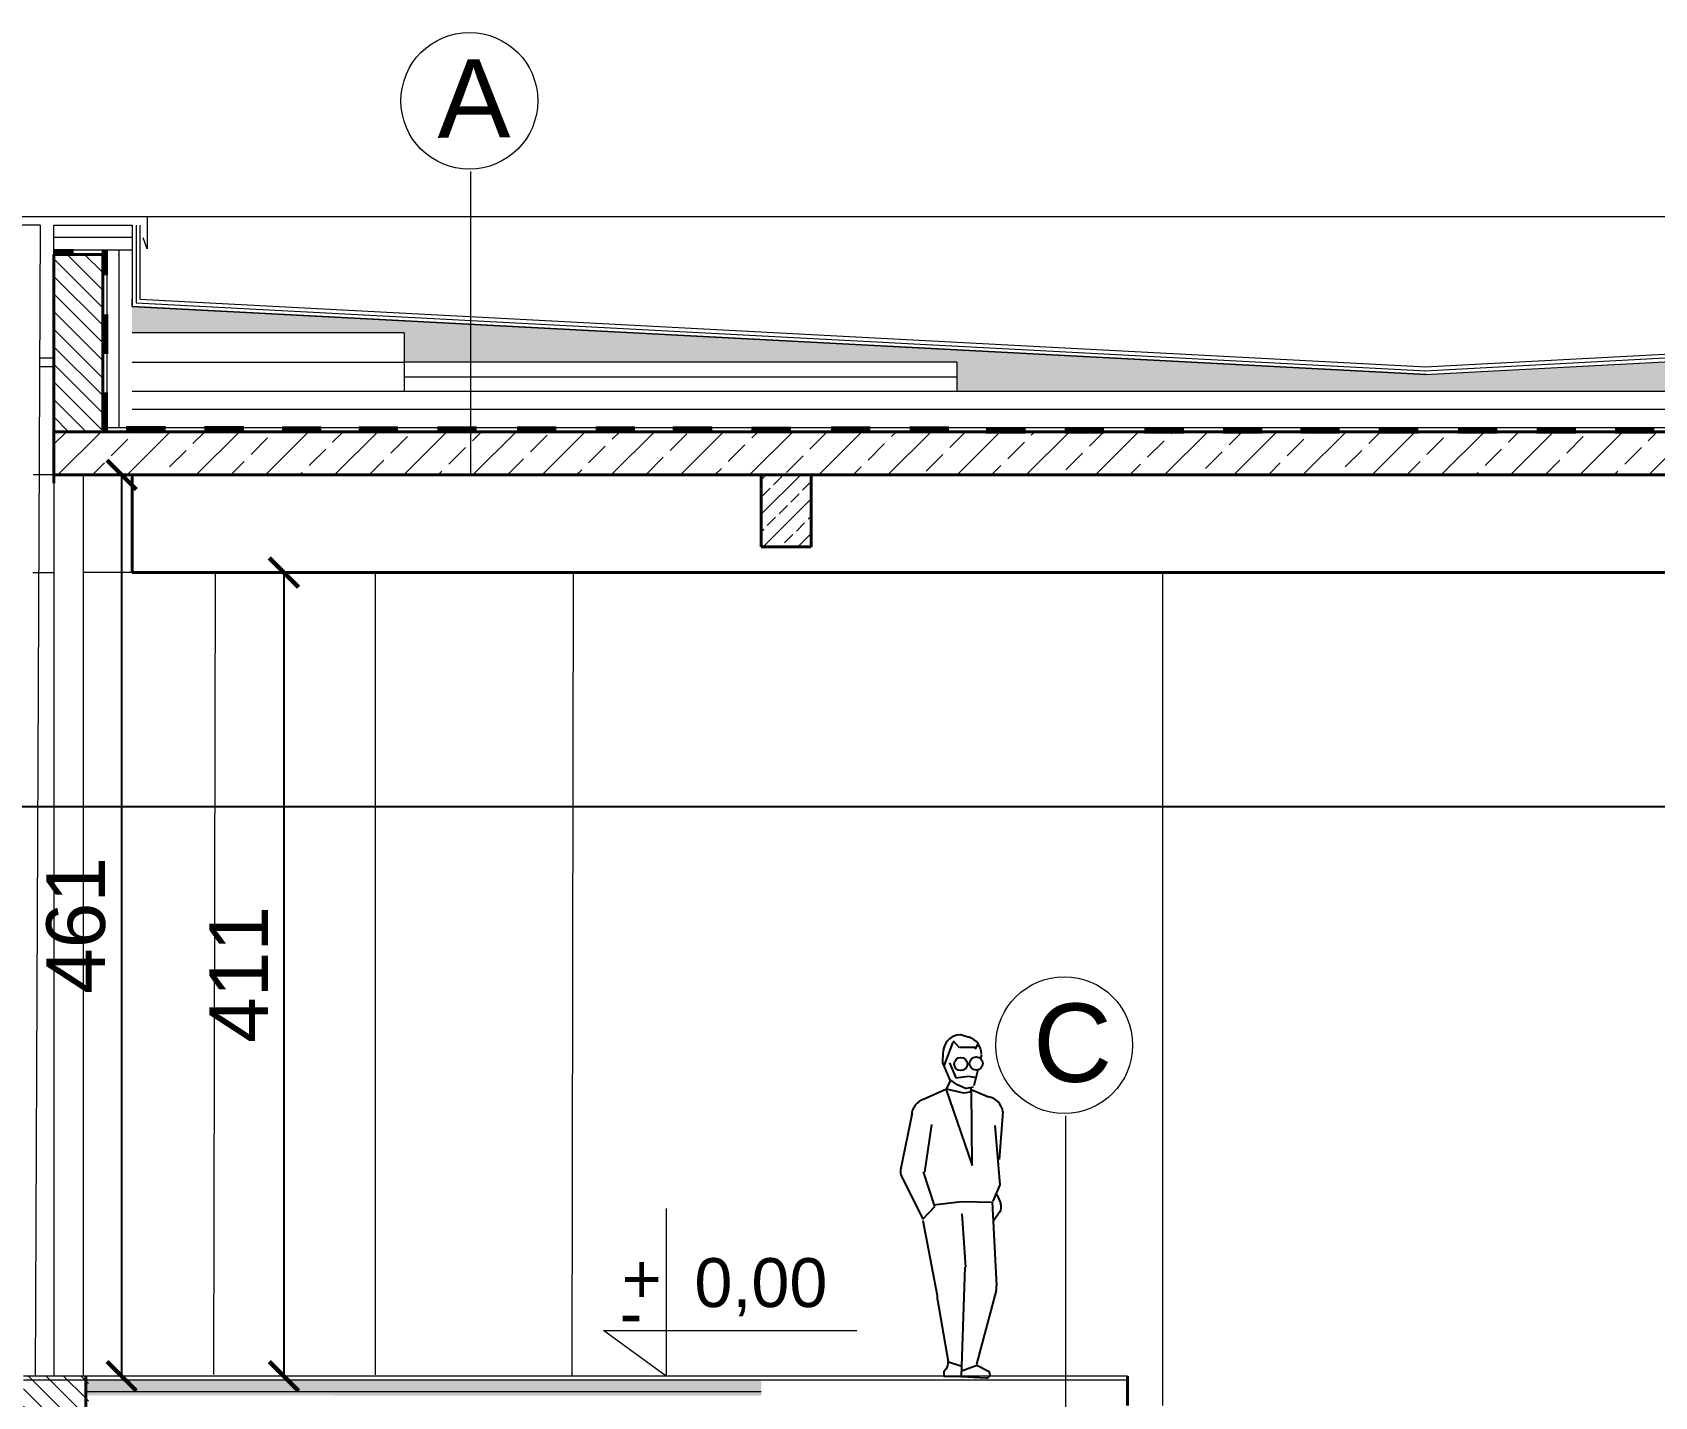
# Model space of a CAD drawing. Header units: millimetres. Extents: x -105266 to 178069, y 491 to 168574.
# Drawn here: x -73150 to -72321, y 34229 to 34926 of the extents above; entities that cross this region are included whole.
import ezdxf

# ---------------------------------------------------------------- set-up
doc = ezdxf.new("R2010")
doc.units = ezdxf.units.MM
doc.layers.get('defpoints').update_dxf_attribs({"color": 4})
for name, color, linetype, lineweight in [('A sc-murowane', 2, 'Continuous', 40), ('A-L-W', 123, 'Continuous', 15), ('A-sc murowane', 2, 'Continuous', 40), ('A-sc wykończenie', 6, 'Continuous', 18), ('A-SC-MUROWANE', 2, 'Continuous', 40), ('AVG', 123, 'Continuous', 15), ('izolacja2', 4, 'BATTING', 9), ('stolarka', 1, 'Continuous', 5), ('ściany murowane', 2, 'Continuous', 40)]:
    doc.layers.add(name, color=color, linetype=linetype, lineweight=lineweight)
doc.styles.get("Standard").update_dxf_attribs({"font": 'arial.ttf'})
doc.linetypes.add('BATTING', pattern='A,0.00254,-2.54,[134,ltypeshp.shx,S=2.54,R=0,X=-2.54,Y=0],-5.08,[134,ltypeshp.shx,S=2.54,R=180,X=2.54,Y=0],-2.54', length=10.16254)
doc.dimstyles.new('ewelina', dxfattribs={"dimtxt": 30, "dimasz": 15, "dimexe": 1.25, "dimexo": 0.625, "dimgap": 8, "dimtad": 1, "dimdec": 0, "dimtxsty": 'Standard', "dimblk": 'ARCHTICK', "dimcen": 2.5, "dimse1": 1, "dimse2": 1, "dimadec": 0, "dimazin": 0, "dimtfac": 1, "dimtdec": 0, "dimtmove": 0, "dimatfit": 3, "dimldrblk": 'ARCHTICK', "dimfxl": 1, "dimarcsym": 0})

# ---------------------------------------------------------------- blocks, each defined once
blk = doc.blocks.new('_ArchTick')
at = {"color": 0, "linetype": 'ByBlock', "const_width": 0.15}
blk.add_lwpolyline([(-0.5, -0.5), (0.5, 0.5)], dxfattribs=at)
blk = doc.blocks.new('*D407')
at = {"layer": 'A-sc wykończenie', "color": 0, "lineweight": -2, "transparency": 16777216}
blk.add_line((-73021.8560838138, 34650.35564298778), (-73021.8560838138, 34239.64420553298), dxfattribs=at)
at = {"layer": 'defpoints', "color": 0, "transparency": 16777216}
for p in [(-73099.40781645264, 34650.35564298778), (-73021.8560838138, 34239.64420553298), (-73021.8560838138, 34239.64420553298)]:
    blk.add_point(p, dxfattribs=at)
at = {"layer": 'A-sc wykończenie', "color": 0, "lineweight": -2, "transparency": 16777216, "xscale": 15, "yscale": 15, "zscale": 15}
for p, rotation in [((-73021.8560838138, 34650.35564298778), 90), ((-73021.8560838138, 34239.64420553298), 270)]:
    blk.add_blockref('_ArchTick', p, dxfattribs=dict(at, rotation=rotation))
at = {"layer": 'A-sc wykończenie', "color": 0, "transparency": 16777216, "insert": (-73044.91747535541, 34444.99992426037), "char_height": 30, "attachment_point": 5, "rotation": 90}
blk.add_mtext('411', dxfattribs=at)
blk = doc.blocks.new('*D408')
at = {"layer": 'A-sc wykończenie', "color": 0, "lineweight": -2, "transparency": 16777216}
blk.add_line((-73104.78071369932, 34239.64420553275), (-73104.78071369932, 34700.27863126878), dxfattribs=at)
at = {"layer": 'defpoints', "color": 0, "transparency": 16777216}
for p in [(-73139.4303536774, 34700.27863126878), (-73104.78071369932, 34700.27863126878), (-73153.01328320897, 34239.64420553275)]:
    blk.add_point(p, dxfattribs=at)
at = {"layer": 'A-sc wykończenie', "color": 0, "lineweight": -2, "transparency": 16777216, "xscale": 15, "yscale": 15, "zscale": 15}
for p, rotation in [((-73104.78071369932, 34700.27863126878), 90), ((-73104.78071369932, 34239.64420553275), 270)]:
    blk.add_blockref('_ArchTick', p, dxfattribs=dict(at, rotation=rotation))
at = {"layer": 'A-sc wykończenie', "color": 0, "transparency": 16777216, "insert": (-73128.09790333098, 34469.96141840076), "char_height": 30, "attachment_point": 5, "rotation": 90}
blk.add_mtext('461', dxfattribs=at)

msp = doc.modelspace()

# ---------------------------------------------------------------- hatches: boundary and pattern name
h = msp.add_hatch()
h.set_pattern_fill('DASH', color=256, scale=2, angle=45)
h.set_pattern_definition([(45, (-95980.25140296038, -23630.1337390103), (8.881784197001252e-16, 8.980256121069154), [6.35, -6.35])])
h.paths.add_polyline_path([(-71850.55847049059, 34772.90072373989), (-71850.5581756199, 34782.62249137451), (-72437.96511119345, 34751.4761250358), (-73099.42864520589, 34786.25204932808), (-73099.42888554066, 34772.93676398812), (-72960.33975498259, 34772.93127405808), (-72960.34016790587, 34757.93127406378), (-72677.96297523726, 34757.92350071845), (-72677.9633885028, 34742.91106439639), (-72226.19710133944, 34742.91106439639), (-72226.19668841615, 34757.91106439069), (-71942.86982462529, 34757.90326490266), (-71942.869411702, 34772.90326489708)])
h = msp.add_hatch()
h.set_pattern_fill('DASH', color=256, scale=0.75, angle=45)
h.set_pattern_definition([(45, (-99661.04428630717, -12786.58732759858), (2.220446049250313e-16, 3.367596045400932), [2.38125, -2.38125])])
edge = h.paths.add_edge_path()
edge.add_line((-72777.90420843914, 34229.6380013798), (-72777.90420041626, 34235.64425754316))
edge.add_line((-72777.90420843914, 34229.6380013798), (-73123.0144994694, 34229.82306703158))
edge.add_line((-73123.0144994694, 34237.64420553275), (-73123.0144994694, 34229.82306703152))
edge.add_line((-72777.90499062763, 34237.64420553333), (-73123.01449946893, 34237.64420553275))
at = {"layer": 'AVG', "linetype": 'Continuous', "ltscale": 50}
h = msp.add_hatch(dxfattribs=at)
h.set_pattern_fill('LINE', color=256, scale=2, angle=315)
h.set_pattern_definition([(315, (-99850.85570237016, -13750.40812569483), (4.490128060534578, 4.490128060534575), [])])
edge = h.paths.add_edge_path()
edge.add_line((-73139.4268503233, 34817.20645449615), (-73139.43152357705, 34722.3335376336))
edge.add_line((-73139.43152357705, 34722.33353763355), (-73114.42996816683, 34722.33286784585))
edge.add_line((-73114.4299681673, 34722.33286784591), (-73114.42877690514, 34812.90802900786))
edge.add_line((-73114.42877690468, 34812.90802900786), (-73139.4269670739, 34812.90834289476))
h = msp.add_hatch(dxfattribs=at)
h.set_pattern_fill('JIS_STN_2.5', color=256, scale=10)
h.set_pattern_definition([(45, (-143719.6235657406, -14209.13567902868), (-17.67766952966369, 17.67766952966369), []), (45, (-143701.9735657402, -14209.13567902868), (-17.67766952966369, 17.67766952966369), [12, -5])])
edge = h.paths.add_edge_path()
edge.add_line((-71810.60843840169, 34722.28398614169), (-71810.60809876371, 34700.29888915103))
edge.add_line((-71810.60843842078, 34722.28524958879), (-71810.60843840122, 34722.28398614175))
edge.add_line((-71810.60843842078, 34722.28524958879), (-73114.42996817242, 34722.33266027192))
edge.add_line((-73114.42996817289, 34722.33266027192), (-73139.42974654605, 34722.3335375712))
edge.add_line((-73139.42974654559, 34722.33353757126), (-73139.43035367757, 34700.27863126884))
edge.add_line((-71807.77224329833, 34700.29893238367), (-73139.43035367757, 34700.27863126884))
h = msp.add_hatch(dxfattribs=at)
h.set_pattern_fill('JIS_STN_2.5', color=256, scale=5)
h.set_pattern_definition([(45, (-95980.25140296038, -23630.1337390103), (-8.838834764831843, 8.838834764831844), []), (45, (-95971.42640296066, -23630.1337390103), (-8.838834764831843, 8.838834764831844), [6, -2.5])])
h.paths.add_polyline_path([(-72752.30713582478, 34663.43757251419), (-72752.30713582478, 34700.28453295842), (-72777.86647556789, 34700.28414330703), (-72777.86647556789, 34663.43757251419)])
h = msp.add_hatch(dxfattribs=at)
h.set_pattern_fill('LINE', color=256, scale=2, angle=315)
h.set_pattern_definition([(315, (-99860.96217722468, -13731.61758931026), (4.490128060534578, 4.490128060534575), [])])
edge = h.paths.add_edge_path()
edge.add_line((-73154.96477744842, 34028.92277348613), (-73154.96967812694, 34239.64420553275))
edge.add_line((-73154.96967812694, 34239.64420553275), (-73121.64712387018, 34239.64420553275))
edge.add_line((-73123.63565795377, 34024.23605178286), (-73123.0144994694, 34231.6380013798))
edge.add_line((-73154.96656139122, 34024.23605178286), (-73123.63565798171, 34024.23605178286))
at = {"layer": 'ściany murowane', "linetype": 'Continuous', "ltscale": 50}
h = msp.add_hatch(dxfattribs=at)
h.set_pattern_fill('LINE', color=5)
h.set_pattern_definition([(0, (-8853760.742398467, -5703872.877718434), (0, 0.125), [])])
edge = h.paths.add_edge_path()
edge.add_line((-73139.41644278841, 34812.99605735183), (-73139.41632082986, 34814.99545010064))
edge.add_line((-73139.41632082986, 34814.99545010064), (-73129.41632082986, 34814.9956025507))
edge.add_line((-73129.41632082986, 34814.9956025507), (-73129.41632082986, 34812.99545010064))
edge.add_line((-73129.41632082986, 34812.99545010064), (-73139.41632082986, 34812.99545010064))
h = msp.add_hatch(dxfattribs=at)
h.set_pattern_fill('LINE', color=5, angle=89.82257087281438)
h.set_pattern_definition([(89.82257087281435, (5638354.790892879, -8763547.959218122), (-0.124999400644855, 0.0003870896886120825), [])])
edge = h.paths.add_edge_path()
edge.add_line((-73112.46299659435, 34802.35407638935), (-73114.46237937894, 34802.36038990186))
edge.add_line((-73114.46237937894, 34802.36038990192), (-73114.24147364285, 34814.90812944349))
edge.add_line((-73114.24147364285, 34814.90812944343), (-73112.42917541714, 34814.90811408388))
edge.add_line((-73112.42917541668, 34814.90811408394), (-73112.4623889683, 34802.35419646693))
h = msp.add_hatch(dxfattribs=at)
h.set_pattern_fill('LINE', color=5, angle=89.82257087281438)
h.set_pattern_definition([(89.82257087281435, (5638354.818103613, -8763588.134069387), (-0.124999400644855, 0.0003870896886120825), [])])
edge = h.paths.add_edge_path()
edge.add_line((-73112.43578585956, 34762.17922512513), (-73114.43516864415, 34762.18553863764))
edge.add_line((-73114.43516864415, 34762.18553863758), (-73114.3735391928, 34782.18544368494))
edge.add_line((-73114.37353919234, 34782.18544368494), (-73112.37324388346, 34782.1792493057))
edge.add_line((-73112.37324388346, 34782.17924930576), (-73112.43517823351, 34762.17934520259))
h = msp.add_hatch(dxfattribs=at)
h.set_pattern_fill('LINE', color=5, angle=89.82257087281438)
h.set_pattern_definition([(89.82257087281435, (5638354.69884669, -8763628.003466045), (-0.124999400644855, 0.0003870896886120825), [])])
edge = h.paths.add_edge_path()
edge.add_line((-73112.555042783, 34722.30982846594), (-73114.55442556759, 34722.31614197844))
edge.add_line((-73114.55442556759, 34722.31614197839), (-73114.49279611625, 34742.31604702574))
edge.add_line((-73114.49279611578, 34742.31604702574), (-73112.4925008069, 34742.3098526465))
edge.add_line((-73112.4925008069, 34742.30985264656), (-73112.55443515696, 34722.30994854339))
h = msp.add_hatch(dxfattribs=at)
h.set_pattern_fill('LINE', color=5)
h.set_pattern_definition([(0, (-8853723.776503822, -5703963.299117655), (0, 0.125), [])])
edge = h.paths.add_edge_path()
edge.add_line((-73102.45054814193, 34722.57465813101), (-73102.45042618338, 34724.57405087982))
edge.add_line((-73102.45042618338, 34724.57405087982), (-73082.45042618338, 34724.57435577993))
edge.add_line((-73082.45042618338, 34724.57435577993), (-73082.45042618338, 34722.57405087982))
edge.add_line((-73082.45042618338, 34722.57405087982), (-73102.45042618338, 34722.57405087982))
h = msp.add_hatch(dxfattribs=at)
h.set_pattern_fill('LINE', color=5)
h.set_pattern_definition([(0, (-8853683.74625329, -5703963.323143041), (0, 0.125), [])])
edge = h.paths.add_edge_path()
edge.add_line((-73062.42029760845, 34722.55063274353), (-73062.4201756499, 34724.55002549234))
edge.add_line((-73062.4201756499, 34724.55002549234), (-73042.4201756499, 34724.55033039245))
edge.add_line((-73042.4201756499, 34724.55033039245), (-73042.4201756499, 34722.55002549234))
edge.add_line((-73042.4201756499, 34722.55002549234), (-73062.4201756499, 34722.55002549234))
h = msp.add_hatch(dxfattribs=at)
h.set_pattern_fill('LINE', color=5)
h.set_pattern_definition([(0, (-8853644.056373402, -5703963.453776257), (0, 0.125), [])])
edge = h.paths.add_edge_path()
edge.add_line((-73022.73041772118, 34722.41999952718), (-73022.73029576262, 34724.41939227599))
edge.add_line((-73022.73029576262, 34724.41939227599), (-73002.73029576262, 34724.4196971761))
edge.add_line((-73002.73029576262, 34724.4196971761), (-73002.73029576262, 34722.41939227599))
edge.add_line((-73002.73029576262, 34722.41939227599), (-73022.73029576262, 34722.41939227599))
h = msp.add_hatch(dxfattribs=at)
h.set_pattern_fill('LINE', color=5)
h.set_pattern_definition([(0, (-8853604.93017323, -5703963.442495089), (0, 0.125), [])])
edge = h.paths.add_edge_path()
edge.add_line((-72983.60421754859, 34722.43128069515), (-72983.60409559004, 34724.43067344396))
edge.add_line((-72983.60409559004, 34724.43067344396), (-72963.60409559004, 34724.43097834407))
edge.add_line((-72963.60409559004, 34724.43097834407), (-72963.60409559004, 34722.43067344396))
edge.add_line((-72963.60409559004, 34722.43067344396), (-72983.60409559004, 34722.43067344396))
h = msp.add_hatch(dxfattribs=at)
h.set_pattern_fill('LINE', color=5)
h.set_pattern_definition([(0, (-8853564.714822514, -5703963.466288721), (0, 0.125), [])])
edge = h.paths.add_edge_path()
edge.add_line((-72943.38886683268, 34722.4074870638), (-72943.38874487413, 34724.40687981261))
edge.add_line((-72943.38874487413, 34724.40687981261), (-72923.38874487413, 34724.40718471272))
edge.add_line((-72923.38874487413, 34724.40718471272), (-72923.38874487413, 34722.40687981261))
edge.add_line((-72923.38874487413, 34722.40687981261), (-72943.38874487413, 34722.40687981261))
h = msp.add_hatch(dxfattribs=at)
h.set_pattern_fill('LINE', color=5)
h.set_pattern_definition([(0, (-8853523.941540498, -5703963.477569889), (0, 0.125), [])])
edge = h.paths.add_edge_path()
edge.add_line((-72902.61558481699, 34722.39620589583), (-72902.61546285843, 34724.39559864464))
edge.add_line((-72902.61546285843, 34724.39559864464), (-72882.61546285843, 34724.39590354475))
edge.add_line((-72882.61546285843, 34724.39590354475), (-72882.61546285843, 34722.39559864464))
edge.add_line((-72882.61546285843, 34722.39559864464), (-72902.61546285843, 34722.39559864464))
h = msp.add_hatch(dxfattribs=at)
h.set_pattern_fill('LINE', color=5)
h.set_pattern_definition([(0, (-8853483.77271678, -5703963.477569889), (0, 0.125), [])])
edge = h.paths.add_edge_path()
edge.add_line((-72862.44676109796, 34722.39620589583), (-72862.44663913941, 34724.39559864464))
edge.add_line((-72862.44663913941, 34724.39559864464), (-72842.44663913941, 34724.39590354475))
edge.add_line((-72842.44663913941, 34724.39590354475), (-72842.44663913941, 34722.39559864464))
edge.add_line((-72842.44663913941, 34722.39559864464), (-72862.44663913941, 34722.39559864464))
h = msp.add_hatch(dxfattribs=at)
h.set_pattern_fill('LINE', color=5)
h.set_pattern_definition([(0, (-8853444.326626226, -5703963.477569889), (0, 0.125), [])])
edge = h.paths.add_edge_path()
edge.add_line((-72823.00067054594, 34722.39620589583), (-72823.00054858738, 34724.39559864464))
edge.add_line((-72823.00054858738, 34724.39559864464), (-72803.00054858738, 34724.39590354475))
edge.add_line((-72803.00054858738, 34724.39590354475), (-72803.00054858738, 34722.39559864464))
edge.add_line((-72803.00054858738, 34722.39559864464), (-72823.00054858738, 34722.39559864464))
h = msp.add_hatch(dxfattribs=at)
h.set_pattern_fill('LINE', color=5)
h.set_pattern_definition([(0, (-8853404.147220556, -5703963.618941139), (0, 0.125), [])])
edge = h.paths.add_edge_path()
edge.add_line((-72782.8212648744, 34722.25483464463), (-72782.82114291584, 34724.25422739344))
edge.add_line((-72782.82114291584, 34724.25422739344), (-72762.82114291584, 34724.25453229355))
edge.add_line((-72762.82114291584, 34724.25453229355), (-72762.82114291584, 34722.25422739344))
edge.add_line((-72762.82114291584, 34722.25422739344), (-72782.82114291584, 34722.25422739344))
h = msp.add_hatch(dxfattribs=at)
h.set_pattern_fill('LINE', color=5)
h.set_pattern_definition([(0, (-8853363.476311011, -5703963.520367524), (0, 0.125), [])])
edge = h.paths.add_edge_path()
edge.add_line((-72742.15035532854, 34722.35340826029), (-72742.15023336999, 34724.3528010091))
edge.add_line((-72742.15023336999, 34724.3528010091), (-72722.15023336999, 34724.35310590921))
edge.add_line((-72722.15023336999, 34724.35310590921), (-72722.15023336999, 34722.3528010091))
edge.add_line((-72722.15023336999, 34722.3528010091), (-72742.15023336999, 34722.3528010091))
h = msp.add_hatch(dxfattribs=at)
h.set_pattern_fill('LINE', color=5)
h.set_pattern_definition([(0, (-8853323.307487292, -5703963.520367524), (0, 0.125), [])])
edge = h.paths.add_edge_path()
edge.add_line((-72701.98153160952, 34722.35340826029), (-72701.98140965097, 34724.3528010091))
edge.add_line((-72701.98140965097, 34724.3528010091), (-72681.98140965097, 34724.35310590921))
edge.add_line((-72681.98140965097, 34724.35310590921), (-72681.98140965097, 34722.3528010091))
edge.add_line((-72681.98140965097, 34722.3528010091), (-72701.98140965097, 34722.3528010091))
h = msp.add_hatch(dxfattribs=at)
h.set_pattern_fill('LINE', color=5)
h.set_pattern_definition([(0, (-8853284.20799395, -5703963.761855064), (0, 0.125), [])])
edge = h.paths.add_edge_path()
edge.add_line((-72662.88203826893, 34722.11192072114), (-72662.88191631038, 34724.11131346996))
edge.add_line((-72662.88191631038, 34724.11131346996), (-72642.88191631038, 34724.11161837007))
edge.add_line((-72642.88191631038, 34724.11161837007), (-72642.88191631038, 34722.11131346996))
edge.add_line((-72642.88191631038, 34722.11131346996), (-72662.88191631038, 34722.11131346996))
h = msp.add_hatch(dxfattribs=at)
h.set_pattern_fill('LINE', color=5)
h.set_pattern_definition([(0, (-8853244.039170232, -5703963.761855064), (0, 0.125), [])])
edge = h.paths.add_edge_path()
edge.add_line((-72622.7132145499, 34722.11192072114), (-72622.71309259135, 34724.11131346996))
edge.add_line((-72622.71309259135, 34724.11131346996), (-72602.71309259135, 34724.11161837007))
edge.add_line((-72602.71309259135, 34724.11161837007), (-72602.71309259135, 34722.11131346996))
edge.add_line((-72602.71309259135, 34722.11131346996), (-72622.71309259135, 34722.11131346996))
h = msp.add_hatch(dxfattribs=at)
h.set_pattern_fill('LINE', color=5)
h.set_pattern_definition([(0, (-8853203.265888216, -5703963.773136232), (0, 0.125), [])])
edge = h.paths.add_edge_path()
edge.add_line((-72581.93993253421, 34722.10063955317), (-72581.93981057566, 34724.10003230198))
edge.add_line((-72581.93981057566, 34724.10003230198), (-72561.93981057566, 34724.10033720209))
edge.add_line((-72561.93981057566, 34724.10033720209), (-72561.93981057566, 34722.10003230198))
edge.add_line((-72561.93981057566, 34722.10003230198), (-72581.93981057566, 34722.10003230198))
h = msp.add_hatch(dxfattribs=at)
h.set_pattern_fill('LINE', color=5)
h.set_pattern_definition([(0, (-8853163.097064497, -5703963.773136232), (0, 0.125), [])])
edge = h.paths.add_edge_path()
edge.add_line((-72541.77110881472, 34722.10063955317), (-72541.77098685617, 34724.10003230198))
edge.add_line((-72541.77098685617, 34724.10003230198), (-72521.77098685617, 34724.10033720209))
edge.add_line((-72521.77098685617, 34724.10033720209), (-72521.77098685617, 34722.10003230198))
edge.add_line((-72521.77098685617, 34722.10003230198), (-72541.77098685617, 34722.10003230198))
h = msp.add_hatch(dxfattribs=at)
h.set_pattern_fill('LINE', color=5)
h.set_pattern_definition([(0, (-8853123.650973944, -5703963.773136232), (0, 0.125), [])])
edge = h.paths.add_edge_path()
edge.add_line((-72502.3250182627, 34722.10063955317), (-72502.32489630414, 34724.10003230198))
edge.add_line((-72502.32489630414, 34724.10003230198), (-72482.32489630414, 34724.10033720209))
edge.add_line((-72482.32489630414, 34724.10033720209), (-72482.32489630414, 34722.10003230198))
edge.add_line((-72482.32489630414, 34722.10003230198), (-72502.32489630414, 34722.10003230198))
h = msp.add_hatch(dxfattribs=at)
h.set_pattern_fill('LINE', color=5)
h.set_pattern_definition([(0, (-8853083.482150225, -5703963.773136232), (0, 0.125), [])])
edge = h.paths.add_edge_path()
edge.add_line((-72462.15619454367, 34722.10063955317), (-72462.15607258512, 34724.10003230198))
edge.add_line((-72462.15607258512, 34724.10003230198), (-72442.15607258512, 34724.10033720209))
edge.add_line((-72442.15607258512, 34724.10033720209), (-72442.15607258512, 34722.10003230198))
edge.add_line((-72442.15607258512, 34722.10003230198), (-72462.15607258512, 34722.10003230198))
h = msp.add_hatch(dxfattribs=at)
h.set_pattern_fill('LINE', color=5)
h.set_pattern_definition([(0, (-8853043.012129808, -5703963.763026098), (0, 0.125), [])])
edge = h.paths.add_edge_path()
edge.add_line((-72421.68617412515, 34722.11074968673), (-72421.6860521666, 34724.11014243554))
edge.add_line((-72421.6860521666, 34724.11014243554), (-72401.6860521666, 34724.11044733565))
edge.add_line((-72401.6860521666, 34724.11044733565), (-72401.6860521666, 34722.11014243554))
edge.add_line((-72401.6860521666, 34722.11014243554), (-72421.6860521666, 34722.11014243554))
h = msp.add_hatch(dxfattribs=at)
h.set_pattern_fill('LINE', color=5)
h.set_pattern_definition([(0, (-8853002.843306089, -5703963.763026098), (0, 0.125), [])])
edge = h.paths.add_edge_path()
edge.add_line((-72381.51735040612, 34722.11074968673), (-72381.51722844757, 34724.11014243554))
edge.add_line((-72381.51722844757, 34724.11014243554), (-72361.51722844757, 34724.11044733565))
edge.add_line((-72361.51722844757, 34724.11044733565), (-72361.51722844757, 34722.11014243554))
edge.add_line((-72361.51722844757, 34722.11014243554), (-72381.51722844757, 34722.11014243554))
h = msp.add_hatch(dxfattribs=at)
h.set_pattern_fill('LINE', color=5)
h.set_pattern_definition([(0, (-8852962.736527061, -5703963.773136232), (0, 0.125), [])])
edge = h.paths.add_edge_path()
edge.add_line((-72341.41057137933, 34722.10063955317), (-72341.41044942077, 34724.10003230198))
edge.add_line((-72341.41044942077, 34724.10003230198), (-72321.41044942077, 34724.10033720209))
edge.add_line((-72321.41044942077, 34724.10033720209), (-72321.41044942077, 34722.10003230198))
edge.add_line((-72321.41044942077, 34722.10003230198), (-72341.41044942077, 34722.10003230198))

# ---------------------------------------------------------------- linework, layer by layer
for p, q in [((-72684.38452152602, 34398.26345675882), (-72679.73985688455, 34410.32671071753)), ((-72679.73985688455, 34411.06859505248), (-72676.64757649295, 34407.6229111876)), ((-72677.38833861492, 34414.05202838664), (-72676.03846814364, 34414.28558737111)), ((-72676.03846814364, 34414.28558737111), (-72671.52549940787, 34412.82521097061)), ((-72668.60500637136, 34406.95319571231), (-72666.98564807765, 34409.28507165496)), ((-72685.26575986735, 34399.75399413124), (-72681.27099806324, 34390.62311000635)), ((-72684.98308757014, 34399.42430123572), (-72684.8517415139, 34405.38215836861)), ((-72681.73009672828, 34399.72666578718), (-72678.43065420419, 34392.09948822368)), ((-72676.31720024414, 34407.74366079622), (-72668.60500637136, 34407.69508004726)), ((-72665.2559103395, 34403.83597952199), (-72665.73956023596, 34401.92853378296)), ((-72678.43065420419, 34392.09948822368), (-72672.07467290267, 34392.99823207666)), ((-72672.07467290267, 34392.99823207666), (-72668.75498840093, 34392.39097271652)), ((-72667.19457335278, 34396.19017099195), (-72669.28772304088, 34387.93508920145)), ((-72683.1751029703, 34386.28415404983), (-72694.57144931584, 34381.20802086756)), ((-72683.45860571854, 34386.51421215084), (-72670.09517634727, 34347.25141041425)), ((-72681.27099806324, 34390.62311000635), (-72683.41104902953, 34386.22887202144)), ((-72674.41215735741, 34384.23175376632), (-72683.12570890106, 34386.22887202144)), ((-72677.87487015195, 34388.7484282849), (-72681.0529580421, 34390.91383732182)), ((-72678.1412124119, 34388.92067322486), (-72672.90083281018, 34386.71502091528)), ((-72670.90635997683, 34384.82067681268), (-72674.41215735741, 34384.23175376632)), ((-72672.86034885302, 34386.76360166424), (-72669.45801284231, 34387.56139079739)), ((-72670.71016996793, 34387.24222206861), (-72670.90635997683, 34384.82067681268)), ((-72670.65785555422, 34386.20276221332), (-72661.78609686784, 34382.46526822705)), ((-72670.09517634727, 34347.25141041425), (-72670.3805164776, 34385.82939584159)), ((-72700.76293549009, 34373.98793035817), (-72706.62053467214, 34345.05682128925)), ((-72690.89142488569, 34368.33150041082), (-72694.45401313223, 34343.91967413459)), ((-72655.7330565273, 34337.4357099801), (-72658.34867437437, 34367.68176364318)), ((-72654.34891671196, 34374.6902386069), (-72656.35129347324, 34350.44721985773)), ((-72706.20351599224, 34341.85151679978), (-72695.34777775474, 34319.85875803955)), ((-72689.07029491916, 34326.42158100453), (-72694.87221087396, 34344.05560097077)), ((-72659.25225145064, 34328.98964216445), (-72655.7330565273, 34337.4357099801)), ((-72695.34777775474, 34319.85875803955), (-72689.07029491916, 34326.42158100453)), ((-72689.83120193027, 34327.16346533947), (-72675.46908210844, 34328.81843808737)), ((-72675.46908210844, 34328.81843808737), (-72659.25225145064, 34328.64723400936)), ((-72659.81711758926, 34328.65319740564), (-72657.69767391004, 34285.83095144645)), ((-72657.54021067612, 34332.52785976302), (-72655.63951843299, 34328.18342035056)), ((-72695.20510769144, 34319.11687370461), (-72687.9772090695, 34280.79458238535)), ((-72673.34162937917, 34295.38750607685), (-72675.1229235015, 34322.54414466002)), ((-72656.06005363606, 34323.40582519934), (-72658.91935463317, 34319.11687370461)), ((-72675.56419548459, 34239.62111379277), (-72673.58453312397, 34295.38750607685)), ((-72687.86996323682, 34278.56478075289), (-72682.41026946597, 34247.21053938453)), ((-72657.74891822107, 34283.46726766952), (-72667.90756869383, 34245.84152860266)), ((-72683.49504186652, 34243.15187729687), (-72684.61916538767, 34241.80292907056)), ((-72682.71201247975, 34247.08466553666), (-72675.80197892591, 34244.87137216494)), ((-72668.09779544614, 34244.92844019063), (-72675.56419548459, 34242.24624297932)), ((-72668.09779544614, 34245.4420524228), (-72661.45027937062, 34242.02896461148)), ((-72684.61916538767, 34241.80292907056), (-72684.50184345685, 34239.55034798828)), ((-72684.50184345685, 34239.55034798828), (-72674.45126466893, 34239.64420553368)), ((-72662.93061696991, 34238.68412239269), (-72675.56419548459, 34239.27870563862))]:
    msp.add_line(p, q)
at = {"color": 1}
msp.add_xline((57065.48079975078, 34530.79983537231), (1, 0), dxfattribs=at)
for centre in [(-72675.8921186912, 34399.15598552932), (-72667.99774701029, 34399.44747002215)]:
    msp.add_circle(centre, 3.35485989187438)
for centre, radius, start, end in [((-72675.85392780669, 34405.18379386865), 9, 99.81631512691013, 178.7370700880075), ((-72674.29639429666, 34404.26237607167), 9, 0, 72.06865227678956), ((-72692.05334536053, 34372.56746808045), 9, 106.2476315860963, 177.488636750585), ((-72663.28145718269, 34373.59036555026), 9, 7.019556512103098, 80.43588662770595), ((-72701.71997015804, 34344.06461796143), 5, 168.5542118150973, 206.2711821912807), ((-72660.2203051082, 34326.17932618015), 5, 326.3099324637604, 23.62937772755437), ((-72666.64322859675, 34284.84249236506), 9, 351.2106152193318, 6.305445977030634), ((-72679.0033814001, 34280.10871291325), 9, 175.6293818846455, 189.8778363059545), ((-72687.33614826456, 34246.35279929523), 5, 320.1944289075275, 9.87783630595456), ((-72662.93061696991, 34240.68412239269), 2, 270, 42.25420326319903)]:
    msp.add_arc(centre, radius, start, end)
at = {"layer": 'A sc-murowane', "linetype": 'Continuous', "ltscale": 50}
msp.add_line((-73114.42877690468, 34812.90802900786), (-73114.42996817289, 34722.33266027192), dxfattribs=at)
at = {"layer": 'A-L-W'}
for p, q in [((-73719.3203006901, 34832.38610595664), (-73091.74383876866, 34832.35261816498)), ((-73091.74383786993, 34832.36945422065), (-73091.74472070273, 34815.8247691407)), ((-73139.42694803627, 34827.90834289616), (-73099.42791549975, 34827.90784065299)), ((-73099.42780386165, 34827.90784065101), (-73099.41283094298, 34786.25121790568)), ((-73097.42780386165, 34827.90782312783), (-73097.42815220795, 34788.14963712486)), ((-73095.42780386165, 34827.90780560453), (-73095.42813558152, 34790.04724996655)), ((-73091.74472070273, 34815.8247691407), (-73093.72956691423, 34821.37119968307)), ((-73095.42813558152, 34790.04724996655), (-72437.96579138303, 34755.4816850772)), ((-72438.63011793394, 34755.51661152231), (-71854.55882028464, 34786.42261572323))]:
    msp.add_line(p, q, dxfattribs=at)
msp.add_lwpolyline([(-72437.9659016479, 34751.47616659339), (-73099.42864520589, 34786.25204932808), (-73099.42805975929, 34790.25754282963)], dxfattribs=at)
at = {"layer": 'A-sc murowane', "linetype": 'Continuous', "ltscale": 50}
for p, q in [((-71810.60809876371, 34700.29887738884), (-73139.43035367757, 34700.27863126878)), ((-73099.43035367757, 34700.27863126878), (-73099.40781135272, 34650.3443455808)), ((-72777.86647556789, 34663.43757251419), (-72752.30713582478, 34663.43757251419)), ((-72171.10586649246, 34650.29339336023), (-73099.40781645264, 34650.35564298778)), ((-73123.0144994694, 34024.23605178286), (-73123.0144994694, 34239.64420553275))]:
    msp.add_line(p, q, dxfattribs=at)
at = {"layer": 'A-sc wykończenie'}
for p, q in [((-72926.2609511248, 34700.27863126878), (-72926.2609511248, 34855.34039378424)), ((-72622.17981572889, 34217.69554028394), (-72622.17981572889, 34372.75730279928))]:
    msp.add_line(p, q, dxfattribs=at)
at = {"layer": 'A-SC-MUROWANE'}
msp.add_line((-72777.86647556789, 34700.28414330703), (-72752.30713582478, 34700.28453295842), dxfattribs=at)
at = {"layer": 'AVG'}
for p, q in [((-73091.74383876866, 34832.35261816498), (-71802.46271705415, 34832.39503452195)), ((-73139.42699964272, 34812.90834289511), (-73139.42694803627, 34827.90834289616)), ((-73099.42807544183, 34815.16996335449), (-73139.42699186152, 34815.17010096811)), ((-73139.42702474372, 34812.90834289546), (-73114.42877690514, 34812.90801411275))]:
    msp.add_line(p, q, dxfattribs=at)
at = {"layer": 'AVG', "linetype": 'Continuous', "ltscale": 50}
for p, q in [((-73112.42913898939, 34814.90811408359), (-73112.4299430607, 34724.33259008768)), ((-73139.42702474372, 34812.90834289546), (-73114.42888854325, 34812.90802900925)), ((-73099.63841556499, 34786.26307783953), (-72437.96511119345, 34751.4761250358)), ((-73097.42815220795, 34788.14963712486), (-72437.96545128824, 34753.4789050565)), ((-72438.62977783915, 34753.51383150161), (-71852.55932200394, 34784.52562071804)), ((-72438.62943774436, 34751.51105148102), (-71850.55789765503, 34782.62872763038)), ((-71850.55994495351, 34724.2883081881), (-73112.4299430607, 34724.33259008768)), ((-73139.43035367757, 34700.27863126878), (-73150.03866961479, 34700.27846954555)), ((-73139.43035367757, 34700.27863126878), (-73150.03866891816, 34700.27863126785)), ((-73139.43035367757, 34700.27863126878), (-73139.43035367757, 34239.64420553275)), ((-73124.43035367757, 34700.27863126878), (-73124.43035367757, 34239.64420553275)), ((-73139.43035367757, 34650.27846646101), (-73150.25455911897, 34650.26063889802)), ((-73099.40781135272, 34650.3443455808), (-73124.43035367757, 34650.33304940876)), ((-73056.93129851922, 34650.06507695817), (-73057.83420476384, 34240.45595824417)), ((-72975.22142441824, 34650.28113462568), (-72975.21517432175, 34240.30413159799)), ((-72874.60385136932, 34240.16610337528), (-72873.84916143466, 34650.84337112123)), ((-72572.611080297, 34224.56425215468), (-72572.61757044002, 34650.28727231898)), ((-72826.48569464145, 34325.38760897158), (-72826.48435021585, 34239.55349510456)), ((-72858.56363526566, 34262.96253324313), (-72728.94560717067, 34262.96648529278)), ((-72826.48435021585, 34239.55349510456), (-72858.56363526566, 34262.96253324313)), ((-72590.60433090731, 34239.64420553368), (-73154.96967812694, 34239.64420553275)), ((-72590.60433090731, 34237.64420553368), (-73154.96967812694, 34237.64420553275)), ((-72777.90420843914, 34231.6380013798), (-73123.0144994694, 34231.6380013798))]:
    msp.add_line(p, q, dxfattribs=at)
at = {"layer": 'izolacja2', "linetype": 'BATTING', "ltscale": 0.6}
for p, q in [((-73099.4278823293, 34821.65860764148), (-73139.42691485464, 34821.66000575655)), ((-73106.12726352291, 34724.33236891231), (-73106.12392501972, 34814.90806064582))]:
    msp.add_line(p, q, dxfattribs=at)
at = {"layer": 'izolacja2', "linetype": 'Continuous', "ltscale": 50}
for p, q in [((-72960.33975498259, 34772.93127405808), (-73099.4285751709, 34772.93510292751)), ((-72960.33975498259, 34772.93127405808), (-72960.34058082962, 34742.93127406937)), ((-72677.9633885028, 34757.92350072986), (-72960.34016790587, 34757.93127406367)), ((-72677.9633885028, 34757.92350072986), (-72677.9633885028, 34742.92350072415)), ((-71850.55938042022, 34742.90072375363), (-73099.42940101793, 34742.93510293892)), ((-73105.67454403659, 34722.33266027192), (-73105.67454403659, 34722.33266027192))]:
    msp.add_line(p, q, dxfattribs=at)
at = {"layer": 'izolacja2', "ltscale": 1.4}
msp.add_line((-73099.42898809465, 34757.93510293322), (-72960.34016790587, 34757.93127406367), dxfattribs=at)
at = {"layer": 'izolacja2', "ltscale": 0.7}
msp.add_line((-72960.34016790587, 34750.39842821554), (-72677.9633885028, 34750.42350072695), dxfattribs=at)
at = {"layer": 'izolacja2', "linetype": 'BATTING', "ltscale": 0.9}
msp.add_line((-71850.55966231201, 34733.6068687857), (-73099.42965685597, 34733.64145176626), dxfattribs=at)
at = {"layer": 'stolarka', "linetype": 'Continuous', "ltscale": 50}
for p, q in [((-73146.48770323137, 34827.92129152619), (-73713.3329148113, 34827.92955143542)), ((-73146.48775912097, 34827.9083428943), (-73149.02691059021, 34239.63125690086)), ((-73146.78057084253, 34760.06897672838), (-73139.42870740846, 34760.08164039232)), ((-73146.79962013077, 34755.65558900418), (-73139.42882889204, 34755.66865886447))]:
    msp.add_line(p, q, dxfattribs=at)
for centre in [(-72927.07358991468, 34891.42258973468), (-72622.99245451877, 34408.83949874983)]:
    msp.add_circle(centre, 34.94978596675756, dxfattribs=at)
at = {"layer": 'ściany murowane', "linetype": 'Continuous', "ltscale": 50}
for p, q in [((-73139.42699963108, 34812.90874258803), (-73139.43046531614, 34695.98051966728)), ((-73139.4270579016, 34812.90874258966), (-73114.42877690514, 34812.90801411275)), ((-73114.42996817289, 34722.33266027192), (-73139.42974654559, 34722.33353757126)), ((-71835.51074442474, 34722.28778007605), (-73114.42996817289, 34722.33266027192)), ((-72777.86647556789, 34663.43757251419), (-72777.86647556789, 34700.28414330703)), ((-72752.30713582478, 34663.43757251419), (-72752.30713582478, 34700.28453295842)), ((-72590.60433090731, 34239.64420553368), (-72590.6319820515, 34224.59736865178))]:
    msp.add_line(p, q, dxfattribs=at)

# ---------------------------------------------------------------- texts
at = {"layer": 'AVG', "linetype": 'Continuous', "ltscale": 50, "char_height": 25, "attachment_point": 1}
for s, insert, width in [('0,00', (-72812.03833562342, 34299.94416292025), 52.5), ('+', (-72849.19559732659, 34301.9475433865), 41.71742573752999)]:
    msp.add_mtext(s, dxfattribs=dict(at, insert=insert, width=width))
at = {"layer": 'AVG', "linetype": 'Continuous', "ltscale": 50, "insert": (-72850.28889279833, 34326.12992772846), "char_height": 25, "attachment_point": 1}
msp.add_mtext_dynamic_manual_height_columns('^J- ', width=41.71742573752999, gutter_width=12.5, heights=[0], dxfattribs=at)
at = {"layer": 'stolarka', "linetype": 'Continuous', "ltscale": 50, "char_height": 40, "attachment_point": 1, "rotation": 0.4888016115519233}
for s, insert in [('A', (-72943.677666262, 34912.49652899663)), ('C', (-72639.08556925759, 34429.8897587004))]:
    msp.add_mtext_dynamic_manual_height_columns(s, width=21.24681209772825, gutter_width=12.5, heights=[0], dxfattribs=dict(at, insert=insert))

# ---------------------------------------------------------------- dimensions: what is measured, and where the dimension line sits
at = {"layer": 'A-sc wykończenie'}
for base, p1, p2, picture, middle in [((-73104.78071369932, 34700.27863126878), (-73153.01328320897, 34239.64420553275), (-73139.4303536774, 34700.27863126878), '*D408', (-73128.09790333098, 34469.96141840076)), ((-73021.8560838138, 34239.64420553298), (-73099.40781645264, 34650.35564298778), (-73021.8560838138, 34239.64420553298), '*D407', (-73044.91747535541, 34444.99992426037))]:
    dim = msp.add_linear_dim(base=base, p1=p1, p2=p2, angle=90, dimstyle='ewelina', dxfattribs=at)
    dim.commit()
    dim.dimension.update_dxf_attribs({"geometry": picture, "text_midpoint": middle})

doc.saveas('drawing.dxf')
